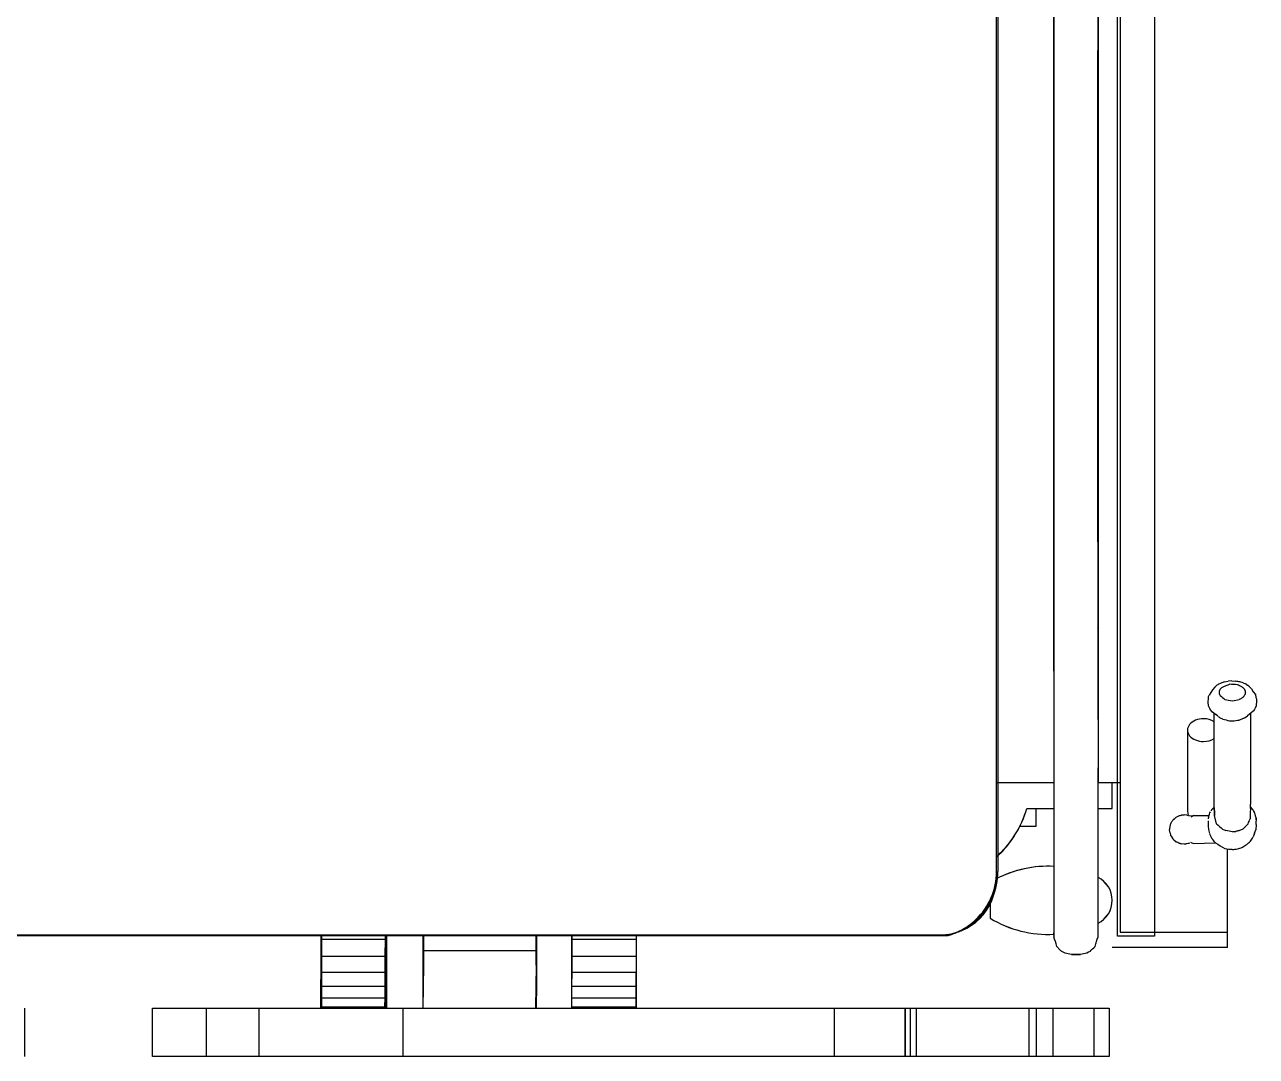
# Model space of a CAD drawing. Extents: x 2733443 to 3206532, y -1516114 to -1264405.
# Drawn here: x 3017798 to 3018634, y -1498906 to -1498205 of the extents above; entities that cross this region are included whole.
import ezdxf

# ---------------------------------------------------------------- set-up
doc = ezdxf.new("R2010")
doc.units = 0
doc.header["$MEASUREMENT"] = 0
doc.linetypes.add('1', pattern=[0, 0, 0])
doc.layers.get('0').update_dxf_attribs({"color": 250, "linetype": '1'})
doc.layers.add('furniture', color=33, linetype='Continuous')

# ---------------------------------------------------------------- blocks, each defined once
blk = doc.blocks.new('EQUIPMENT')
at = {"layer": 'furniture'}
for p, q in [((-13051.34, 4334.02), (-13051.34, 3342.13)), ((-13053.17, 3339.39), (-13053.17, 4326.37)), ((-13027.98, 4326.37), (-13027.98, 3339.39)), ((-13135.6, 4287.37), (-13135.6, 3378.39)), ((-13135.29, 3383.33), (-13135.29, 4282.43)), ((-13134.44, 4282.43), (-13134.44, 3383.33)), ((-13096.39, 3569.21), (-13096.39, 3974)), ((-13096.39, 3974), (-13096.39, 3949.32)), ((-13096.39, 3949.32), (-13096.39, 3974)), ((-13096.39, 3974), (-13096.39, 3590.74)), ((-13096.39, 3617.89), (-13096.39, 3974)), ((-13096.39, 3974), (-13096.39, 3542.06)), ((-13096.39, 3912.14), (-13096.39, 3974)), ((-13066.44, 3974), (-13066.44, 3923.84)), ((-13066.44, 3590.74), (-13066.44, 3974)), ((-13066.44, 3974), (-13066.44, 3569.21)), ((-13066.44, 3922.35), (-13066.44, 3974)), ((-13066.44, 3974), (-13066.44, 3912.14)), ((-13066.44, 3548), (-13066.44, 3973.97)), ((-13096.39, 3963.15), (-13096.39, 3932.34)), ((-13096.39, 3949.32), (-13096.39, 3924.65)), ((-13096.39, 3924.65), (-13096.39, 3949.32)), ((-13066.51, 3928.53), (-13066.44, 3954.03)), ((-13066.44, 3954.03), (-13066.51, 3623.81)), ((-13096.39, 3932.34), (-13096.39, 3622.52)), ((-13096.39, 3927.6), (-13096.39, 3914.12)), ((-13096.39, 3608.17), (-13096.39, 3927.6)), ((-13096.39, 3924.65), (-13096.39, 3922.64)), ((-13096.39, 3922.64), (-13096.39, 3924.65)), ((-13066.57, 3624.02), (-13066.51, 3928.53)), ((-13096.39, 3922.64), (-13096.39, 3920.63)), ((-13096.39, 3920.63), (-13096.39, 3922.64)), ((-13096.39, 3920.63), (-13096.39, 3918.62)), ((-13096.39, 3918.62), (-13096.39, 3920.63)), ((-13096.39, 3918.62), (-13096.39, 3916.61)), ((-13096.39, 3916.61), (-13096.39, 3918.62)), ((-13066.44, 3923.84), (-13066.44, 3594.68)), ((-13066.44, 3591.71), (-13066.44, 3922.35)), ((-13096.39, 3914.12), (-13096.39, 3621.64)), ((-13096.39, 3571.29), (-13096.39, 3912.14)), ((-13066.44, 3912.14), (-13066.44, 3571.29)), ((-13066.61, 3607.16), (-13066.57, 3624.02)), ((-13066.51, 3623.81), (-13066.57, 3573.62)), ((-13096.39, 3622.52), (-13096.39, 3591.71)), ((-13096.39, 3621.64), (-13096.39, 3608.16)), ((-13096.39, 3540.78), (-13096.39, 3617.89)), ((-13096.39, 3567.75), (-13096.39, 3608.17)), ((-13096.39, 3608.16), (-13096.39, 3594.68)), ((-13096.39, 3594.68), (-13096.39, 3567.74)), ((-13096.39, 3591.71), (-13096.39, 3529.27)), ((-13096.39, 3590.74), (-13096.39, 3519.33)), ((-13066.44, 3567.74), (-13066.44, 3594.68)), ((-13066.44, 3594.68), (-13066.44, 3554.29)), ((-13066.44, 3594.68), (-13066.44, 3581.21)), ((-13066.44, 3570.88), (-13066.44, 3591.71)), ((-13066.44, 3486.47), (-13066.44, 3590.74)), ((-13066.44, 3581.21), (-13066.44, 3567.73)), ((-13096.39, 3519.33), (-13096.39, 3571.29)), ((-13096.39, 3519.33), (-13096.39, 3569.21)), ((-13096.39, 3527.33), (-13096.39, 3567.75)), ((-13096.39, 3567.74), (-13096.39, 3540.8)), ((-13066.44, 3571.29), (-13066.44, 3514.24)), ((-13066.44, 3550.05), (-13066.44, 3570.88)), ((-13066.44, 3569.21), (-13066.44, 3443.42)), ((-13066.44, 3540.8), (-13066.44, 3567.74)), ((-13066.44, 3567.73), (-13066.44, 3554.25)), ((-13066.51, 3549.27), (-13066.44, 3549.65)), ((-13066.44, 3548), (-13066.46, 3546.94)), ((-13066.44, 3554.29), (-13066.44, 3513.9)), ((-13066.44, 3554.25), (-13066.44, 3540.78)), ((-13066.44, 3529.22), (-13066.44, 3550.05)), ((-13066.44, 3549.65), (-13066.44, 3549.24)), ((-13066.44, 3531.35), (-13066.44, 3549.3)), ((-13066.44, 3549.3), (-13066.44, 3548.97)), ((-13066.44, 3549.24), (-13066.44, 3548.82)), ((-13066.44, 3548.97), (-13066.44, 3548.65)), ((-13066.44, 3548.82), (-13066.44, 3548.41)), ((-13066.44, 3548.65), (-13066.44, 3548.32)), ((-13066.44, 3548.41), (-13066.44, 3548)), ((-13066.44, 3548.32), (-13066.44, 3548)), ((-13066.44, 3548), (-13066.44, 3530.86)), ((-13096.39, 3542.06), (-13096.39, 3519.33)), ((-13096.39, 3540.8), (-13096.39, 3519.33)), ((-13096.39, 3519.33), (-13096.39, 3540.78)), ((-13066.48, 3545.88), (-13066.5, 3545.06)), ((-13066.46, 3546.94), (-13066.48, 3545.88)), ((-13066.44, 3542.05), (-13066.44, 3546.94)), ((-13066.44, 3546.94), (-13066.44, 3530.86)), ((-13066.44, 3530.38), (-13066.44, 3546.94)), ((-13066.44, 3486.47), (-13066.44, 3542.05)), ((-13066.44, 3513.86), (-13066.44, 3540.8)), ((-13066.44, 3540.78), (-13066.44, 3511.26)), ((-13066.44, 3513.41), (-13066.44, 3531.35)), ((-13066.44, 3530.86), (-13066.44, 3513.73)), ((-13066.44, 3530.86), (-13066.44, 3513.73)), ((-13096.39, 3529.27), (-13096.39, 3519.33)), ((-13096.39, 3519.33), (-13096.39, 3527.33)), ((-13066.44, 3512.76), (-13066.44, 3530.38)), ((-13066.44, 3508.39), (-13066.44, 3529.22)), ((-13096.39, 3519.33), (-13096.39, 3509.91)), ((-13066.44, 3514.24), (-13066.44, 3486.47)), ((-13096.39, 3509.91), (-13096.39, 3500.5)), ((-13066.44, 3513.9), (-13066.44, 3486.47)), ((-13066.44, 3486.91), (-13066.44, 3513.86)), ((-13066.44, 3513.73), (-13066.44, 3496.6)), ((-13066.44, 3513.73), (-13066.44, 3496.6)), ((-13066.44, 3495.46), (-13066.44, 3513.41)), ((-13066.44, 3495.14), (-13066.44, 3512.76)), ((-13066.44, 3511.26), (-13066.44, 3486.47)), ((-13066.44, 3486.47), (-13066.44, 3508.39)), ((-12988.79, 3506.64), (-12990.96, 3502.99)), ((-12987.12, 3508.61), (-12988.79, 3506.64)), ((-12987.12, 3508.61), (-12985.65, 3509.84)), ((-12985.08, 3510.15), (-12985.65, 3509.84)), ((-12984.51, 3510.46), (-12985.08, 3510.15)), ((-12983.94, 3510.77), (-12984.51, 3510.46)), ((-12983.98, 3505.46), (-12983.94, 3505.74)), ((-12983.37, 3511.08), (-12983.94, 3510.77)), ((-12983.94, 3505.74), (-12983.9, 3506.03)), ((-12983.9, 3506.03), (-12983.76, 3506.31)), ((-12983.76, 3506.31), (-12983.63, 3506.59)), ((-12983.63, 3506.59), (-12983.5, 3506.87)), ((-12983.5, 3506.87), (-12983.36, 3507.15)), ((-12980.64, 3512.15), (-12983.37, 3511.08)), ((-12983.36, 3507.15), (-12983.14, 3507.4)), ((-12983.14, 3507.4), (-12982.92, 3507.66)), ((-12982.92, 3507.66), (-12982.7, 3507.92)), ((-12982.7, 3507.92), (-12982.48, 3508.17)), ((-12981.11, 3508.75), (-12982.48, 3508.17)), ((-12979.73, 3509.34), (-12981.11, 3508.75)), ((-12980.64, 3512.15), (-12978.03, 3512.66)), ((-12978.36, 3509.92), (-12979.73, 3509.34)), ((-12976.98, 3510.5), (-12978.36, 3509.92)), ((-12975.48, 3512.85), (-12978.03, 3512.66)), ((-12975.68, 3510.41), (-12976.98, 3510.5)), ((-12974.37, 3510.33), (-12975.68, 3510.41)), ((-12975.48, 3512.85), (-12972.85, 3512.57)), ((-12973.07, 3510.24), (-12974.37, 3510.33)), ((-12971.76, 3510.16), (-12973.07, 3510.24)), ((-12972.17, 3512.45), (-12972.85, 3512.57)), ((-12971.49, 3512.34), (-12972.17, 3512.45)), ((-12971.02, 3509.83), (-12971.76, 3510.16)), ((-12970.82, 3512.22), (-12971.49, 3512.34)), ((-12970.28, 3509.5), (-12971.02, 3509.83)), ((-12970.14, 3512.1), (-12970.82, 3512.22)), ((-12969.55, 3509.18), (-12970.28, 3509.5)), ((-12967.75, 3511.47), (-12970.14, 3512.1)), ((-12968.81, 3508.85), (-12969.55, 3509.18)), ((-12968.81, 3508.85), (-12968.54, 3508.63)), ((-12968.54, 3508.63), (-12968.28, 3508.41)), ((-12968.28, 3508.41), (-12968.02, 3508.2)), ((-12968.02, 3508.2), (-12967.75, 3507.98)), ((-12967.75, 3511.47), (-12966.3, 3510.72)), ((-12967.75, 3507.98), (-12967.57, 3507.75)), ((-12967.57, 3507.75), (-12967.38, 3507.52)), ((-12967.38, 3507.52), (-12967.2, 3507.29)), ((-12967.2, 3507.29), (-12967.01, 3507.06)), ((-12967.01, 3507.06), (-12966.9, 3506.81)), ((-12966.9, 3506.81), (-12966.78, 3506.56)), ((-12966.78, 3506.56), (-12966.66, 3506.31)), ((-12966.66, 3506.31), (-12966.55, 3506.06)), ((-12966.55, 3506.06), (-12966.5, 3505.79)), ((-12966.5, 3505.79), (-12966.46, 3505.51)), ((-12965.68, 3510.3), (-12966.3, 3510.72)), ((-12965.68, 3510.3), (-12965.17, 3510.09)), ((-12964.77, 3509.67), (-12965.53, 3510.2)), ((-12965.17, 3510.09), (-12964.87, 3509.74)), ((-12964.01, 3509.15), (-12964.77, 3509.67)), ((-12963.24, 3508.62), (-12964.01, 3509.15)), ((-12962.25, 3507.3), (-12963.24, 3508.62)), ((-12962.25, 3507.3), (-12961.02, 3505.25)), ((-13096.39, 3500.5), (-13096.39, 3491.08)), ((-13066.55, 3500.35), (-13066.51, 3494.68)), ((-12991.55, 3497.29), (-12991.33, 3502.08)), ((-12991.47, 3496.81), (-12991.55, 3497.29)), ((-12991.33, 3502.08), (-12991.13, 3502.57)), ((-12991.13, 3502.57), (-12990.96, 3502.99)), ((-12984.07, 3504.88), (-12984.02, 3505.17)), ((-12984.02, 3504.61), (-12984.07, 3504.88)), ((-12984.02, 3505.17), (-12983.98, 3505.46)), ((-12983.98, 3504.34), (-12984.02, 3504.61)), ((-12983.93, 3504.06), (-12983.98, 3504.34)), ((-12983.89, 3503.79), (-12983.93, 3504.06)), ((-12983.77, 3503.54), (-12983.89, 3503.79)), ((-12983.65, 3503.29), (-12983.77, 3503.54)), ((-12983.54, 3503.04), (-12983.65, 3503.29)), ((-12983.42, 3502.79), (-12983.54, 3503.04)), ((-12983.42, 3502.79), (-12982.63, 3502.16)), ((-12982.63, 3502.16), (-12981.85, 3501.52)), ((-12981.85, 3501.52), (-12981.06, 3500.89)), ((-12981.06, 3500.89), (-12980.27, 3500.25)), ((-12980.27, 3500.25), (-12978.99, 3500)), ((-12978.99, 3500), (-12977.71, 3499.75)), ((-12977.71, 3499.75), (-12976.43, 3499.49)), ((-12976.43, 3499.49), (-12975.15, 3499.24)), ((-12975.15, 3499.24), (-12973.98, 3499.46)), ((-12973.98, 3499.46), (-12972.81, 3499.68)), ((-12972.81, 3499.68), (-12971.64, 3499.9)), ((-12971.64, 3499.9), (-12970.46, 3500.13)), ((-12970.13, 3500.3), (-12970.46, 3500.13)), ((-12969.79, 3500.47), (-12970.13, 3500.3)), ((-12969.45, 3500.64), (-12969.79, 3500.47)), ((-12969.11, 3500.8), (-12969.45, 3500.64)), ((-12968.82, 3501.02), (-12969.11, 3500.8)), ((-12968.53, 3501.24), (-12968.82, 3501.02)), ((-12968.24, 3501.46), (-12968.53, 3501.24)), ((-12967.95, 3501.68), (-12968.24, 3501.46)), ((-12967.73, 3501.93), (-12967.95, 3501.68)), ((-12967.51, 3502.19), (-12967.73, 3501.93)), ((-12967.29, 3502.45), (-12967.51, 3502.19)), ((-12967.07, 3502.7), (-12967.29, 3502.45)), ((-12966.94, 3502.98), (-12967.07, 3502.7)), ((-12966.8, 3503.26), (-12966.94, 3502.98)), ((-12966.67, 3503.54), (-12966.8, 3503.26)), ((-12966.54, 3503.82), (-12966.67, 3503.54)), ((-12966.49, 3504.11), (-12966.54, 3503.82)), ((-12966.45, 3504.39), (-12966.49, 3504.11)), ((-12966.46, 3505.51), (-12966.41, 3505.24)), ((-12966.41, 3504.68), (-12966.45, 3504.39)), ((-12966.41, 3505.24), (-12966.37, 3504.96)), ((-12966.37, 3504.96), (-12966.41, 3504.68)), ((-12961.02, 3505.25), (-12959.57, 3503.47)), ((-12959.57, 3503.47), (-12959.2, 3501.53)), ((-12959.2, 3501.53), (-12958.88, 3500.57)), ((-12958.88, 3497.69), (-12958.94, 3497.21)), ((-12958.88, 3500.57), (-12958.88, 3497.69)), ((-13096.39, 3491.08), (-13096.39, 3481.67)), ((-13066.51, 3494.68), (-13066.44, 3486.47)), ((-13066.44, 3496.6), (-13066.44, 3486.47)), ((-13066.44, 3496.6), (-13066.44, 3486.47)), ((-13066.44, 3486.47), (-13066.44, 3495.46)), ((-13066.44, 3486.47), (-13066.44, 3495.14)), ((-12991.39, 3496.34), (-12991.47, 3496.81)), ((-12991.3, 3495.86), (-12991.39, 3496.34)), ((-12991.22, 3495.38), (-12991.3, 3495.86)), ((-12990.99, 3494.9), (-12991.22, 3495.38)), ((-12990.76, 3494.41), (-12990.99, 3494.9)), ((-12990.52, 3493.92), (-12990.76, 3494.41)), ((-12990.29, 3493.44), (-12990.52, 3493.92)), ((-12988.72, 3491.58), (-12990.29, 3493.44)), ((-12986.55, 3489.92), (-12988.72, 3491.58)), ((-12987.47, 3428.73), (-12987.47, 3490.62)), ((-12985.13, 3488.85), (-12986.52, 3489.9)), ((-12966.39, 3487.99), (-12964.92, 3489.09)), ((-12963.45, 3490.2), (-12964.92, 3489.09)), ((-12961.38, 3491.91), (-12963.45, 3490.2)), ((-12962.97, 3490.6), (-12962.97, 3429.02)), ((-12960.33, 3492.77), (-12961.38, 3491.91)), ((-12960.33, 3492.77), (-12959.92, 3493.81)), ((-12959.71, 3494.3), (-12959.92, 3493.81)), ((-12959.1, 3495.77), (-12959.9, 3493.81)), ((-12959.51, 3494.79), (-12959.71, 3494.3)), ((-12959.3, 3495.28), (-12959.51, 3494.79)), ((-12959.1, 3495.77), (-12959.3, 3495.28)), ((-12959.04, 3496.25), (-12959.1, 3495.77)), ((-12958.99, 3496.73), (-12959.04, 3496.25)), ((-12958.94, 3497.21), (-12958.99, 3496.73)), ((-13096.39, 3481.67), (-13096.39, 3472.11)), ((-13066.44, 3486.47), (-13066.44, 3486.91)), ((-13066.44, 3486.47), (-13066.44, 3478.26)), ((-12984.53, 3488.39), (-12984.94, 3488.7)), ((-12984.12, 3488.09), (-12984.53, 3488.39)), ((-12983.72, 3487.78), (-12984.12, 3488.09)), ((-12983.22, 3487.53), (-12983.72, 3487.78)), ((-12982.72, 3487.28), (-12983.22, 3487.53)), ((-12982.22, 3487.03), (-12982.72, 3487.28)), ((-12981.73, 3486.78), (-12982.22, 3487.03)), ((-12981.71, 3486.77), (-12981.73, 3486.78)), ((-12981.73, 3486.78), (-12980.6, 3486.5)), ((-12980.6, 3486.5), (-12979.47, 3486.23)), ((-12979.47, 3486.23), (-12978.35, 3485.95)), ((-12978.35, 3485.95), (-12977.22, 3485.68)), ((-12977.22, 3485.68), (-12976.66, 3485.65)), ((-12976.66, 3485.65), (-12976.1, 3485.63)), ((-12976.1, 3485.63), (-12975.54, 3485.6)), ((-12975.54, 3485.6), (-12974.99, 3485.57)), ((-12974.99, 3485.57), (-12973.86, 3485.73)), ((-12973.86, 3485.73), (-12972.74, 3485.88)), ((-12972.74, 3485.88), (-12971.62, 3486.03)), ((-12971.62, 3486.03), (-12970.49, 3486.18)), ((-12969.95, 3486.37), (-12970.49, 3486.18)), ((-12969.41, 3486.56), (-12969.95, 3486.37)), ((-12968.86, 3486.75), (-12969.41, 3486.56)), ((-12968.32, 3486.94), (-12968.86, 3486.75)), ((-12967.8, 3487.37), (-12968.32, 3486.94)), ((-12967.8, 3487.37), (-12967.42, 3487.53)), ((-12967.42, 3487.53), (-12966.39, 3487.99)), ((-13066.44, 3478.26), (-13066.44, 3470.05)), ((-13005.65, 3479.34), (-13005.65, 3424.88)), ((-13096.39, 3472.11), (-13096.39, 3462.54)), ((-13066.44, 3470.05), (-13066.44, 3461.84)), ((-13096.39, 3462.54), (-13096.39, 3452.98)), ((-13066.44, 3461.84), (-13066.44, 3453.64)), ((-13096.39, 3452.98), (-13096.39, 3443.42)), ((-13066.44, 3446.57), (-13066.44, 3453.64)), ((-13066.44, 3453.64), (-13066.44, 3443.42)), ((-13066.44, 3453.64), (-13066.44, 3452.23)), ((-13066.44, 3443.42), (-13066.44, 3453.64)), ((-13066.44, 3443.42), (-13066.44, 3453.64)), ((-13066.44, 3453.64), (-13066.44, 3443.42)), ((-13066.44, 3443.42), (-13066.44, 3453.64)), ((-13066.44, 3452.23), (-13066.44, 3443.42)), ((-13096.39, 3443.47), (-13135.6, 3443.47)), ((-13096.39, 3443.47), (-13134.44, 3443.47)), ((-13096.39, 3443.42), (-13096.39, 3430.86)), ((-13066.44, 3443.42), (-13066.44, 3446.57)), ((-13051.34, 3443.47), (-13066.44, 3443.47)), ((-13053.17, 3443.47), (-13066.44, 3443.47)), ((-13066.44, 3433.74), (-13066.44, 3443.42)), ((-13056.81, 3426.12), (-13056.81, 3443.47)), ((-13096.39, 3430.86), (-13096.39, 3418.3)), ((-13066.44, 3424.06), (-13066.44, 3433.74)), ((-13114.83, 3426.12), (-13096.39, 3426.12)), ((-13114.83, 3426.12), (-13096.39, 3426.12)), ((-13108.7, 3426.12), (-13108.7, 3413.94)), ((-13066.44, 3426.12), (-13056.81, 3426.12)), ((-13066.44, 3426.12), (-13056.81, 3426.12)), ((-13066.44, 3414.37), (-13066.44, 3424.06)), ((-12991, 3421.59), (-12990.77, 3422.34)), ((-12990.77, 3422.34), (-12990.55, 3423.08)), ((-12990.55, 3423.08), (-12990.14, 3423.76)), ((-12989.02, 3425.41), (-12989.82, 3424.49)), ((-12988.22, 3426.34), (-12989.02, 3425.41)), ((-12987.47, 3427.19), (-12988.22, 3426.34)), ((-12987.47, 3425.79), (-12987.47, 3428.73)), ((-12987.22, 3424.21), (-12987.47, 3428.73)), ((-12987.22, 3424.21), (-12987.47, 3425.79)), ((-12987.32, 3424.75), (-12987.24, 3421.31)), ((-12987.24, 3421.31), (-12987.22, 3424.21)), ((-12962.98, 3423.32), (-12963.16, 3419.02)), ((-12962.97, 3426.09), (-12962.98, 3423.32)), ((-12962.97, 3426.09), (-12962.97, 3429.02)), ((-12961.33, 3425.43), (-12962.97, 3427.31)), ((-12959.72, 3422.28), (-12961.33, 3425.43)), ((-12960.72, 3424.24), (-12960.36, 3423.71)), ((-12960.36, 3423.71), (-12960.27, 3423.36)), ((-12960.36, 3423.71), (-12960.22, 3423.26)), ((-12959.16, 3420.32), (-12959.72, 3422.28)), ((-13108.7, 3413.94), (-13120.05, 3413.94)), ((-13096.39, 3418.3), (-13096.39, 3405.74)), ((-13066.44, 3404.69), (-13066.44, 3414.37)), ((-13017.59, 3414), (-13017.73, 3413.51)), ((-13017.46, 3414.48), (-13017.59, 3414)), ((-13017.33, 3414.96), (-13017.46, 3414.48)), ((-13017.2, 3415.44), (-13017.33, 3414.96)), ((-13017.12, 3415.62), (-13017.2, 3415.44)), ((-13017.04, 3415.81), (-13017.12, 3415.62)), ((-13016.96, 3415.99), (-13017.04, 3415.81)), ((-13016.88, 3416.18), (-13016.96, 3415.99)), ((-13016.88, 3416.18), (-13016.75, 3416.42)), ((-13016.75, 3416.42), (-13016.47, 3416.85)), ((-13016.47, 3416.85), (-13016.2, 3417.28)), ((-13016.2, 3417.28), (-13015.92, 3417.7)), ((-13015.92, 3417.7), (-13015.64, 3418.13)), ((-13013.35, 3420.19), (-13015.64, 3418.13)), ((-13015.64, 3418.13), (-13015.07, 3418.64)), ((-13015.07, 3418.64), (-13014.49, 3419.16)), ((-13014.49, 3419.16), (-13013.92, 3419.67)), ((-13013.92, 3419.67), (-13013.35, 3420.19)), ((-13013.35, 3420.19), (-13012.47, 3420.7)), ((-13012.47, 3420.7), (-13012.02, 3420.88)), ((-13012.02, 3420.88), (-13011.56, 3421.07)), ((-13011.56, 3421.07), (-13011.1, 3421.25)), ((-13011.1, 3421.25), (-13010.64, 3421.43)), ((-13010.64, 3421.43), (-13010.05, 3421.51)), ((-13007.89, 3421.82), (-13009.71, 3421.65)), ((-13009.71, 3421.65), (-13009.25, 3421.69)), ((-13009.25, 3421.69), (-13008.8, 3421.73)), ((-13008.8, 3421.73), (-13008.35, 3421.77)), ((-13008.35, 3421.77), (-13007.89, 3421.82)), ((-13006.08, 3421.65), (-13007.89, 3421.82)), ((-13006.08, 3421.65), (-13005.15, 3421.43)), ((-13005.15, 3421.43), (-13004.92, 3421.35)), ((-13004.55, 3421.37), (-13002.02, 3421.08)), ((-13001.65, 3421.37), (-13003.07, 3420.26)), ((-13001.65, 3421.37), (-12991.05, 3421.29)), ((-12991.64, 3416.26), (-12991.7, 3414.13)), ((-12991.7, 3414.13), (-12991.37, 3411.9)), ((-12991.57, 3417.81), (-12991.64, 3416.26)), ((-12991.45, 3420.11), (-12991.51, 3419.02)), ((-12991.45, 3420.11), (-12991.23, 3420.85)), ((-12991.23, 3420.85), (-12991, 3421.59)), ((-12985.96, 3415.74), (-12987.24, 3421.31)), ((-12985.96, 3415.74), (-12984.92, 3414.8)), ((-12984.92, 3414.8), (-12983.88, 3413.86)), ((-12983.88, 3413.86), (-12982.84, 3412.92)), ((-12964.56, 3415.63), (-12966.43, 3413.56)), ((-12964.56, 3415.63), (-12964.21, 3416.48)), ((-12964.21, 3416.49), (-12963.86, 3417.32)), ((-12963.86, 3417.32), (-12963.51, 3418.17)), ((-12963.51, 3418.17), (-12963.16, 3419.02)), ((-12959.02, 3415.14), (-12959.28, 3411.64)), ((-12959.16, 3420.32), (-12958.95, 3417.75)), ((-12959.1, 3419.56), (-12959.01, 3419.27)), ((-12959.01, 3419.27), (-12959.04, 3418.9)), ((-12959.02, 3415.14), (-12958.98, 3416.66)), ((-12959, 3418.37), (-12959.01, 3419.27)), ((-12958.98, 3416.66), (-12958.99, 3417.48)), ((-13096.39, 3405.74), (-13096.39, 3393.17)), ((-13017.83, 3412.26), (-13017.87, 3411.85)), ((-13017.7, 3410.02), (-13017.87, 3411.85)), ((-13017.8, 3412.68), (-13017.83, 3412.26)), ((-13017.76, 3413.1), (-13017.8, 3412.68)), ((-13017.73, 3413.51), (-13017.76, 3413.1)), ((-13017.7, 3410.02), (-13017.2, 3408.24)), ((-13017.2, 3408.24), (-13017.03, 3407.84)), ((-13016.99, 3407.76), (-13017.03, 3407.84)), ((-13016.95, 3407.67), (-13016.99, 3407.76)), ((-13016.91, 3407.59), (-13016.95, 3407.67)), ((-13016.88, 3407.5), (-13016.91, 3407.59)), ((-13016.75, 3407.26), (-13016.88, 3407.5)), ((-13016.75, 3407.26), (-13015.64, 3405.55)), ((-13014.95, 3404.79), (-13015.64, 3405.55)), ((-12991.37, 3411.9), (-12990.81, 3409.16)), ((-12990.24, 3408.16), (-12990.48, 3408.64)), ((-12989.84, 3407.33), (-12990.24, 3408.16)), ((-12989.43, 3406.49), (-12989.84, 3407.33)), ((-12989.02, 3405.66), (-12989.43, 3406.49)), ((-12988.44, 3404.94), (-12989.02, 3405.66)), ((-12982.84, 3412.92), (-12981.8, 3411.98)), ((-12981.8, 3411.98), (-12979.55, 3411.14)), ((-12975.03, 3410.35), (-12979.55, 3411.14)), ((-12975.03, 3410.35), (-12974.5, 3410.39)), ((-12974.5, 3410.39), (-12973.97, 3410.44)), ((-12973.97, 3410.44), (-12973.45, 3410.48)), ((-12973.45, 3410.48), (-12972.92, 3410.53)), ((-12972.41, 3410.65), (-12972.92, 3410.53)), ((-12971.9, 3410.77), (-12972.41, 3410.65)), ((-12971.39, 3410.89), (-12971.9, 3410.77)), ((-12970.88, 3411.02), (-12971.39, 3410.89)), ((-12968.17, 3411.97), (-12970.88, 3411.02)), ((-12968.17, 3411.97), (-12966.43, 3413.56)), ((-12962.43, 3404.62), (-12961.94, 3405.33)), ((-12961.94, 3405.33), (-12961.45, 3406.05)), ((-12961.45, 3406.05), (-12960.96, 3406.76)), ((-12960.07, 3409.37), (-12960.96, 3406.76)), ((-12960.07, 3409.37), (-12959.28, 3411.64)), ((-13066.44, 3387.82), (-13066.44, 3404.69)), ((-13014.95, 3404.79), (-13013.35, 3403.49)), ((-13014.18, 3404.09), (-13014.41, 3404.35)), ((-13013.88, 3403.92), (-13014.18, 3404.09)), ((-13013.35, 3403.49), (-13012.44, 3403.12)), ((-13012.22, 3402.95), (-13012.87, 3403.33)), ((-13012.44, 3403.12), (-13011.53, 3402.76)), ((-13011.56, 3402.56), (-13012.22, 3402.95)), ((-13011.33, 3402.48), (-13011.56, 3402.56)), ((-13011.53, 3402.76), (-13010.62, 3402.39)), ((-13011.1, 3402.41), (-13011.33, 3402.48)), ((-13010.87, 3402.33), (-13011.1, 3402.41)), ((-13010.64, 3402.25), (-13010.87, 3402.33)), ((-13010.21, 3402.19), (-13010.64, 3402.25)), ((-13010.62, 3402.39), (-13009.71, 3402.03)), ((-13007.89, 3401.86), (-13009.71, 3402.03)), ((-13006.08, 3402.03), (-13007.89, 3401.86)), ((-13007.44, 3401.9), (-13007.89, 3401.86)), ((-13006.98, 3401.95), (-13007.44, 3401.9)), ((-13006.53, 3401.99), (-13006.98, 3401.95)), ((-13006.08, 3402.03), (-13006.53, 3401.99)), ((-13005.15, 3402.25), (-13006.08, 3402.03)), ((-13004.69, 3402.43), (-13005.15, 3402.25)), ((-13004.23, 3402.61), (-13004.69, 3402.43)), ((-13003.72, 3403.3), (-13003.12, 3403.01)), ((-13003.12, 3403.01), (-13001.65, 3402.31)), ((-13001.65, 3402.31), (-12986.67, 3402.74)), ((-12987.85, 3404.22), (-12988.44, 3404.94)), ((-12987.26, 3403.5), (-12987.85, 3404.22)), ((-12986.93, 3403.09), (-12987.26, 3403.5)), ((-12986.74, 3402.79), (-12985.1, 3401.82)), ((-12985.1, 3401.82), (-12983.46, 3400.85)), ((-12983.46, 3400.85), (-12981.83, 3399.88)), ((-12981.83, 3399.88), (-12980.19, 3398.92)), ((-12980.19, 3398.92), (-12978.93, 3398.73)), ((-12978.93, 3398.73), (-12977.67, 3398.55)), ((-12978.42, 3342.13), (-12978.42, 3398.66)), ((-12978.42, 3331.75), (-12978.42, 3398.66)), ((-12977.67, 3398.55), (-12976.4, 3398.37)), ((-12976.4, 3398.37), (-12975.14, 3398.19)), ((-12975.65, 3398.18), (-12976.01, 3398.31)), ((-12975.35, 3398.22), (-12975.65, 3398.18)), ((-12975.14, 3398.19), (-12974.28, 3398.29)), ((-12974.28, 3398.29), (-12973.41, 3398.39)), ((-12973.41, 3398.39), (-12972.55, 3398.5)), ((-12972.55, 3398.5), (-12971.68, 3398.6)), ((-12971.68, 3398.6), (-12970.86, 3398.88)), ((-12970.86, 3398.88), (-12970.04, 3399.16)), ((-12970.04, 3399.16), (-12969.22, 3399.45)), ((-12969.22, 3399.45), (-12968.4, 3399.73)), ((-12968.4, 3399.73), (-12967.66, 3400.18)), ((-12967.66, 3400.18), (-12966.91, 3400.63)), ((-12966.91, 3400.63), (-12966.17, 3401.08)), ((-12966.17, 3401.08), (-12965.42, 3401.53)), ((-12965.42, 3401.53), (-12964.8, 3402.12)), ((-12964.8, 3402.12), (-12964.17, 3402.72)), ((-12964.17, 3402.72), (-12963.54, 3403.31)), ((-12963.54, 3403.31), (-12962.91, 3403.9)), ((-12962.91, 3403.9), (-12962.43, 3404.62)), ((-13096.39, 3393.17), (-13096.39, 3390.42)), ((-13096.39, 3390.42), (-13096.39, 3387.67)), ((-13096.39, 3387.67), (-13096.39, 3384.92)), ((-13096.39, 3384.92), (-13096.39, 3382.16)), ((-13096.39, 3382.16), (-13096.39, 3379.57)), ((-13066.44, 3382.47), (-13066.44, 3387.82)), ((-13066.44, 3377.12), (-13066.44, 3382.47)), ((-13096.39, 3379.57), (-13096.39, 3376.97)), ((-13096.39, 3377.57), (-13096.36, 3376.97)), ((-13096.39, 3376.97), (-13096.39, 3374.38)), ((-13096.39, 3374.38), (-13096.39, 3371.79)), ((-13096.39, 3371.79), (-13096.39, 3369.44)), ((-13066.44, 3371.77), (-13066.44, 3377.12)), ((-13066.44, 3367.4), (-13066.44, 3371.77)), ((-13096.39, 3369.44), (-13096.39, 3367.1)), ((-13096.39, 3367.1), (-13096.39, 3364.76)), ((-13096.39, 3364.76), (-13096.39, 3362.41)), ((-13066.44, 3363.02), (-13066.44, 3367.4)), ((-13144.97, 3354.28), (-13143.07, 3356.65)), ((-13141.83, 3358.4), (-13139.7, 3361.88)), ((-13141.46, 3359.33), (-13141.12, 3359.33)), ((-13140.36, 3360.6), (-13141.12, 3359.33)), ((-13141.12, 3359.33), (-13140.95, 3359.33)), ((-13140.95, 3359.33), (-13140.49, 3360.07)), ((-13140.49, 3360.07), (-13140.04, 3360.83)), ((-13139.65, 3361.88), (-13140.36, 3360.6)), ((-13140.04, 3360.83), (-13139.44, 3360.83)), ((-13139.88, 3362.36), (-13139.88, 3361.88)), ((-13139.7, 3361.88), (-13139.88, 3361.88)), ((-13139.77, 3360.83), (-13139.77, 3351.52)), ((-13139.7, 3361.88), (-13139.69, 3362.71)), ((-13139.65, 3362.78), (-13139.65, 3362.05)), ((-13139.65, 3362.05), (-13139.65, 3361.88)), ((-13139.44, 3361.88), (-13139.65, 3361.88)), ((-13139.44, 3360.83), (-13139.44, 3361.88)), ((-13139.43, 3362.05), (-13139.43, 3363.17)), ((-13096.39, 3362.41), (-13096.39, 3360.38)), ((-13096.39, 3360.38), (-13096.39, 3358.35)), ((-13096.39, 3358.35), (-13096.39, 3356.31)), ((-13096.39, 3356.31), (-13096.39, 3354.28)), ((-13066.44, 3358.65), (-13066.44, 3363.02)), ((-13066.44, 3354.27), (-13066.44, 3358.65)), ((-13151.67, 3347.89), (-13151.34, 3348.15)), ((-13147.21, 3351.84), (-13144.97, 3354.28)), ((-13096.39, 3354.28), (-13096.39, 3351.43)), ((-13096.39, 3351.43), (-13096.39, 3348.58)), ((-13096.39, 3348.58), (-13096.39, 3345.73)), ((-13066.44, 3352.63), (-13066.44, 3354.27)), ((-13066.44, 3350.98), (-13066.44, 3352.63)), ((-13066.44, 3349.33), (-13066.44, 3350.98)), ((-13066.44, 3347.69), (-13066.44, 3349.33)), ((-13066.44, 3346.48), (-13066.44, 3347.69)), ((-14987.85, 3340.27), (-13173.73, 3340.27)), ((-13850.27, 3339.77), (-13169.04, 3339.77)), ((-13594.08, 3337.35), (-13594.08, 3339.77)), ((-13593.65, 3290.39), (-13593.65, 3340.27)), ((-13550.52, 3337.35), (-13550.51, 3339.77)), ((-13550.41, 3339.77), (-13550.42, 3334.52)), ((-13549.65, 3340.27), (-13549.65, 3290.39)), ((-13524.87, 3290.39), (-13524.87, 3340.27)), ((-13447.9, 3290.39), (-13447.9, 3340.27)), ((-13423.91, 3290.39), (-13423.91, 3340.27)), ((-13423.62, 3337.35), (-13423.62, 3339.77)), ((-13380.05, 3339.77), (-13380.06, 3337.35)), ((-13379.97, 3334.52), (-13379.96, 3339.77)), ((-13379.91, 3290.39), (-13379.91, 3340.27)), ((-13168.38, 3339.77), (-13169.04, 3339.77)), ((-13159.54, 3342.99), (-13159.52, 3342.99)), ((-13096.39, 3345.73), (-13096.39, 3342.87)), ((-13096.39, 3342.87), (-13096.39, 3341.9)), ((-13096.39, 3341.9), (-13096.39, 3340.92)), ((-13096.39, 3339.94), (-13096.39, 3341.57)), ((-13096.39, 3340.92), (-13096.39, 3339.95)), ((-13096.39, 3339.95), (-13096.39, 3338.97)), ((-13095.9, 3337.33), (-13096.39, 3338.97)), ((-13066.93, 3337.33), (-13066.44, 3338.97)), ((-13066.47, 3345.28), (-13066.44, 3345.56)), ((-13066.44, 3345.28), (-13066.44, 3346.48)), ((-13066.44, 3344.07), (-13066.44, 3345.28)), ((-13066.44, 3342.87), (-13066.44, 3344.07)), ((-13066.44, 3342.13), (-13066.44, 3342.87)), ((-13066.44, 3341.4), (-13066.44, 3342.13)), ((-13066.44, 3340.66), (-13066.44, 3341.4)), ((-13066.44, 3339.93), (-13066.44, 3340.66)), ((-13066.44, 3339.69), (-13066.44, 3339.93)), ((-13066.44, 3339.45), (-13066.44, 3339.69)), ((-13066.44, 3339.21), (-13066.44, 3339.45)), ((-13066.44, 3338.97), (-13066.44, 3339.21)), ((-13027.98, 3339.39), (-13053.17, 3339.39)), ((-13051.34, 3342.13), (-12978.42, 3342.13)), ((-13594.12, 3325.71), (-13594.08, 3337.35)), ((-13594.08, 3337.35), (-13550.52, 3337.35)), ((-13550.55, 3325.71), (-13550.52, 3337.35)), ((-13550.42, 3334.52), (-13550.47, 3321.09)), ((-13447.67, 3314.65), (-13447.58, 3333.53)), ((-13423.66, 3325.71), (-13423.62, 3337.35)), ((-13423.62, 3337.35), (-13380.06, 3337.35)), ((-13380.06, 3337.35), (-13380.1, 3325.71)), ((-13380.01, 3321.09), (-13379.97, 3334.52)), ((-13095.41, 3335.7), (-13095.9, 3337.33)), ((-13094.93, 3334.06), (-13095.41, 3335.7)), ((-13094.44, 3332.42), (-13094.93, 3334.06)), ((-13094.44, 3332.42), (-13092.4, 3330.11)), ((-13092.4, 3330.11), (-13091.92, 3329.72)), ((-13071, 3329.81), (-13070.13, 3330.68)), ((-13070.13, 3330.68), (-13069.26, 3331.55)), ((-13069.26, 3331.55), (-13068.39, 3332.42)), ((-13068.39, 3332.42), (-13067.9, 3334.06)), ((-13067.9, 3334.06), (-13067.68, 3334.82)), ((-13067.68, 3334.82), (-13067.42, 3335.7)), ((-13067.42, 3335.7), (-13066.93, 3337.33)), ((-12978.42, 3331.75), (-13056.81, 3331.75)), ((-13594.17, 3314.98), (-13594.12, 3325.71)), ((-13594.12, 3325.71), (-13550.55, 3325.71)), ((-13550.61, 3314.98), (-13550.55, 3325.71)), ((-13524.55, 3329.65), (-13448.28, 3329.65)), ((-13448.28, 3329.65), (-13448.13, 3329.65)), ((-13423.71, 3314.98), (-13423.66, 3325.71)), ((-13423.66, 3325.71), (-13380.1, 3325.71)), ((-13380.1, 3325.71), (-13380.15, 3314.98)), ((-13091.92, 3329.72), (-13091.45, 3329.33)), ((-13091.45, 3329.33), (-13090.97, 3328.95)), ((-13088.82, 3327.83), (-13090.97, 3328.95)), ((-13087.72, 3327.62), (-13088.82, 3327.83)), ((-13086.62, 3327.41), (-13087.72, 3327.62)), ((-13085.51, 3327.2), (-13086.62, 3327.41)), ((-13084.41, 3326.99), (-13085.51, 3327.2)), ((-13082.91, 3326.99), (-13084.41, 3326.99)), ((-13084.41, 3326.99), (-13082.91, 3326.99)), ((-13081.42, 3326.99), (-13082.91, 3326.99)), ((-13082.91, 3326.99), (-13081.42, 3326.99)), ((-13079.92, 3326.99), (-13081.42, 3326.99)), ((-13081.42, 3326.99), (-13079.92, 3326.99)), ((-13078.42, 3326.99), (-13079.92, 3326.99)), ((-13079.92, 3326.99), (-13078.42, 3326.99)), ((-13077.32, 3327.2), (-13078.42, 3326.99)), ((-13076.22, 3327.41), (-13077.32, 3327.2)), ((-13075.11, 3327.62), (-13076.22, 3327.41)), ((-13074.01, 3327.83), (-13075.11, 3327.62)), ((-13072.99, 3328.5), (-13074.01, 3327.83)), ((-13071.86, 3328.95), (-13072.99, 3328.5)), ((-13071.86, 3328.95), (-13071, 3329.81)), ((-13594.24, 3305.49), (-13594.17, 3314.98)), ((-13594.17, 3314.98), (-13550.61, 3314.98)), ((-13550.68, 3305.49), (-13550.61, 3314.98)), ((-13550.47, 3321.09), (-13550.53, 3308.71)), ((-13524.78, 3290.39), (-13524.38, 3319.64)), ((-13448.1, 3319.64), (-13448.5, 3290.39)), ((-13423.78, 3305.49), (-13423.71, 3314.98)), ((-13423.71, 3314.98), (-13380.15, 3314.98)), ((-13380.15, 3314.98), (-13380.22, 3305.49)), ((-13380.07, 3308.71), (-13380.01, 3321.09)), ((-13594.32, 3297.53), (-13594.24, 3305.49)), ((-13594.24, 3305.49), (-13550.68, 3305.49)), ((-13550.76, 3297.53), (-13550.68, 3305.49)), ((-13550.53, 3308.71), (-13550.61, 3297.76)), ((-13447.96, 3290.39), (-13447.74, 3306.94)), ((-13423.87, 3297.53), (-13423.78, 3305.49)), ((-13423.78, 3305.49), (-13380.22, 3305.49)), ((-13380.22, 3305.49), (-13380.3, 3297.53)), ((-13380.15, 3297.76), (-13380.07, 3308.71)), ((-13594.42, 3291.33), (-13594.32, 3297.53)), ((-13594.32, 3297.53), (-13550.76, 3297.53)), ((-13550.85, 3291.33), (-13550.76, 3297.53)), ((-13550.61, 3297.76), (-13550.68, 3290.39)), ((-13423.96, 3291.33), (-13423.87, 3297.53)), ((-13423.87, 3297.53), (-13380.3, 3297.53)), ((-13380.3, 3297.53), (-13380.4, 3291.33)), ((-13380.23, 3290.39), (-13380.15, 3297.76)), ((-13795.46, 3257.72), (-13795.46, 3290.39)), ((-13708.6, 3290.39), (-13058.81, 3290.39)), ((-13708.6, 3257.72), (-13708.6, 3290.39)), ((-13672.28, 3290.39), (-13672.28, 3257.72)), ((-13672.28, 3290.39), (-13663.44, 3290.39)), ((-13663.44, 3290.39), (-13636.4, 3290.39)), ((-13636.4, 3290.39), (-13538.7, 3290.39)), ((-13636.4, 3290.39), (-13636.4, 3257.72)), ((-13594.44, 3290.39), (-13594.42, 3291.33)), ((-13594.42, 3291.33), (-13550.85, 3291.33)), ((-13550.87, 3290.39), (-13550.85, 3291.33)), ((-13538.7, 3290.39), (-13245.52, 3290.39)), ((-13538.7, 3290.39), (-13538.7, 3257.72)), ((-13423.98, 3290.39), (-13423.96, 3291.33)), ((-13423.96, 3291.33), (-13380.4, 3291.33)), ((-13380.4, 3291.33), (-13380.42, 3290.39)), ((-13245.52, 3290.39), (-13232.13, 3290.39)), ((-13245.52, 3257.72), (-13245.52, 3290.39)), ((-13232.13, 3290.39), (-13221.43, 3290.39)), ((-13221.43, 3290.39), (-13201.64, 3290.39)), ((-13201.64, 3290.39), (-13197.37, 3290.39)), ((-13197.37, 3290.39), (-13193.94, 3290.39)), ((-13197.37, 3290.39), (-13197.37, 3257.72)), ((-13197.35, 3257.72), (-13197.35, 3290.39)), ((-13193.94, 3290.39), (-13190.01, 3290.39)), ((-13193.94, 3290.39), (-13193.94, 3257.72)), ((-13190.01, 3290.39), (-13113.42, 3290.39)), ((-13190.01, 3290.39), (-13190.01, 3257.72)), ((-13113.42, 3290.39), (-13108.54, 3290.39)), ((-13113.42, 3290.39), (-13113.42, 3257.72)), ((-13108.54, 3290.39), (-13105.05, 3290.39)), ((-13108.54, 3290.39), (-13108.54, 3257.72)), ((-13105.05, 3290.39), (-13097.16, 3290.39)), ((-13097.16, 3290.39), (-13069.06, 3290.39)), ((-13097.16, 3290.39), (-13097.16, 3257.72)), ((-13069.06, 3257.72), (-13069.06, 3290.39)), ((-13058.81, 3290.39), (-13058.81, 3257.72)), ((-13058.81, 3257.72), (-13708.6, 3257.72)), ((-13663.44, 3257.72), (-13672.28, 3257.72)), ((-13636.4, 3257.72), (-13663.44, 3257.72)), ((-13538.7, 3257.72), (-13636.4, 3257.72)), ((-13245.52, 3257.72), (-13538.7, 3257.72)), ((-13232.13, 3257.72), (-13245.52, 3257.72)), ((-13221.43, 3257.72), (-13232.13, 3257.72)), ((-13201.64, 3257.72), (-13221.43, 3257.72)), ((-13197.37, 3257.72), (-13201.64, 3257.72)), ((-13193.94, 3257.72), (-13197.37, 3257.72)), ((-13190.01, 3257.72), (-13193.94, 3257.72)), ((-13113.42, 3257.72), (-13190.01, 3257.72)), ((-13108.54, 3257.72), (-13113.42, 3257.72)), ((-13105.05, 3257.72), (-13108.54, 3257.72)), ((-13097.16, 3257.72), (-13105.05, 3257.72)), ((-13069.06, 3257.72), (-13097.16, 3257.72))]:
    blk.add_line(p, q, dxfattribs=at)
for centre, radius, start, end in [((-13181.59, 3445), 69.37, 311.51708, 344.21289), ((-13181.59, 3445), 69.37, 312.97148, 344.21289), ((-13100.24, 3310.04), 76.83, 87.13113, 117.4101), ((-13100.24, 3310.04), 76.83, 87.10924, 117.04227), ((-13173.73, 3378.39), 38.12, 270, 0), ((-13074.16, 3363.72), 17.35, 296.42332, 63.57668), ((-13074.16, 3363.72), 17.35, 296.6022, 63.3978), ((-13100.24, 3417.4), 76.83, 239.03496, 272.89076), ((-13100.24, 3417.4), 76.83, 239.03496, 272.86887)]:
    blk.add_arc(centre, radius, start, end, dxfattribs=at)
for centre, major_axis, ratio, start_param, end_param in [((-12994.76, 3479.34), (10.89, 0), 0.707107, 1.570796, 4.712389), ((-12994.76, 3479.34), (10.89, 0), 0.707107, 7.120822, 7.853982), ((-12994.76, 3479.34), (10.89, 0), 0.707107, 4.712389, 5.445549), ((-12994.76, 3424.88), (10.89, 0), 0.999998, 3.141593, 3.466476), ((-13180.26, 3383.33), (0, -44.96), 0.999962, 0.757272, 1.570796), ((-13179.4, 3383.33), (0, -44.96), 0.999962, 0.757272, 1.570796), ((-13179.4, 3383.33), (0, -44.96), 0.999962, 0.813165, 0.914126), ((-13179.4, 3383.33), (0, -44.96), 0.999962, 1.01756, 1.073502), ((-13178.96, 3383.33), (0, -44.96), 0.999962, 1.046561, 1.073502), ((-13524.55, 3340.54), (0, 10.89), 0.008727, 1.642759, 3.141593), ((-13448.28, 3340.54), (0, -10.89), 0.008727, 4.784352, 6.283185), ((-13447.75, 3344.09), (0, -21.78), 0.008727, 1.064651, 1.370205), ((-13179.4, 3383.33), (0, -44.96), 0.999962, 0.457425, 0.467801), ((-13524.41, 3324.2), (0, -5.45), 0.008727, 0.575959, 3.141593), ((-13448.13, 3324.2), (0, -5.45), 0.008727, 0.575959, 3.141593), ((-13447.84, 3325.21), (0, -21.78), 0.008727, 0.575959, 1.064651)]:
    blk.add_ellipse(centre, major_axis=major_axis, ratio=ratio, start_param=start_param, end_param=end_param, dxfattribs=at)
for points, knots in [([(-13169.04, 3339.77), (-13168.94, 3339.77), (-13168.72, 3339.79), (-13168.32, 3339.9), (-13167.92, 3340.03), (-13167.61, 3340.14), (-13167.43, 3340.21), (-13167.29, 3340.26), (-13167.14, 3340.32), (-13166.93, 3340.39), (-13166.54, 3340.52), (-13165.94, 3340.71), (-13165.3, 3340.92), (-13164.85, 3341.07), (-13164.6, 3341.17), (-13164.41, 3341.24), (-13164.23, 3341.31), (-13163.98, 3341.41), (-13163.53, 3341.58), (-13162.9, 3341.84), (-13162.12, 3342.17), (-13161.09, 3342.64), (-13159.8, 3343.27), (-13158.25, 3344.1), (-13156.72, 3345), (-13154.68, 3346.31), (-13152.19, 3348.13), (-13150.3, 3349.8), (-13149.37, 3350.66)], [0, 0, 0, 0, 0.035714, 0.071429, 0.107143, 0.125, 0.133929, 0.142857, 0.151786, 0.160714, 0.178571, 0.214286, 0.25, 0.267857, 0.276786, 0.285714, 0.294643, 0.303571, 0.321429, 0.357143, 0.392857, 0.428571, 0.5, 0.571429, 0.642857, 0.714286, 0.857143, 1, 1, 1, 1]), ([(-13148.51, 3350.66), (-13149.44, 3349.8), (-13151.33, 3348.13), (-13153.84, 3346.31), (-13155.89, 3345), (-13157.44, 3344.09), (-13158.74, 3343.4), (-13159.79, 3342.89), (-13160.5, 3342.55), (-13161.15, 3342.25), (-13161.93, 3341.92), (-13162.71, 3341.6), (-13163.33, 3341.36), (-13163.61, 3341.25), (-13163.8, 3341.18), (-13164.33, 3340.99), (-13165.22, 3340.71), (-13166.03, 3340.45), (-13166.47, 3340.3), (-13166.62, 3340.24), (-13166.83, 3340.17), (-13167.28, 3340.01), (-13167.86, 3339.83), (-13168.22, 3339.77), (-13168.38, 3339.77)], [0, 0, 0, 0, 0.142857, 0.285714, 0.357143, 0.428571, 0.5, 0.535714, 0.571429, 0.598214, 0.625, 0.678571, 0.705357, 0.712054, 0.71875, 0.732143, 0.785714, 0.839286, 0.852679, 0.859375, 0.866071, 0.892857, 0.946429, 1, 1, 1, 1])]:
    blk.add_open_spline(points, degree=3, knots=knots, dxfattribs=at)

msp = doc.modelspace()

# ---------------------------------------------------------------- block references
at = {"color": 240, "true_color": 0xed1f24}
msp.add_blockref('EQUIPMENT', (3031593.1809, -1502163.4359), dxfattribs=at)

doc.saveas('drawing.dxf')
